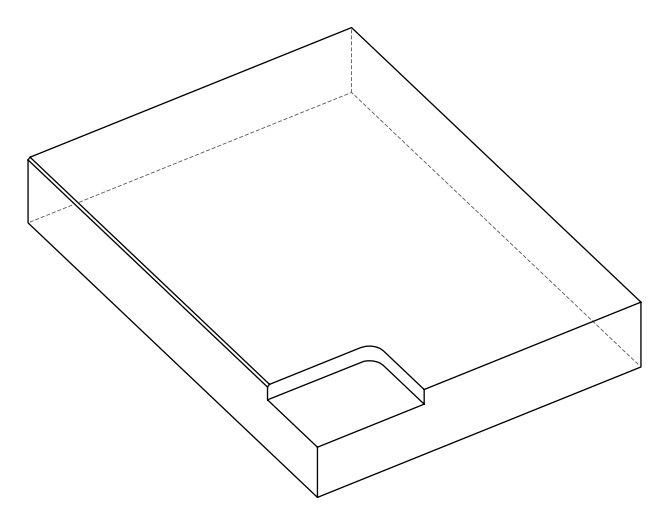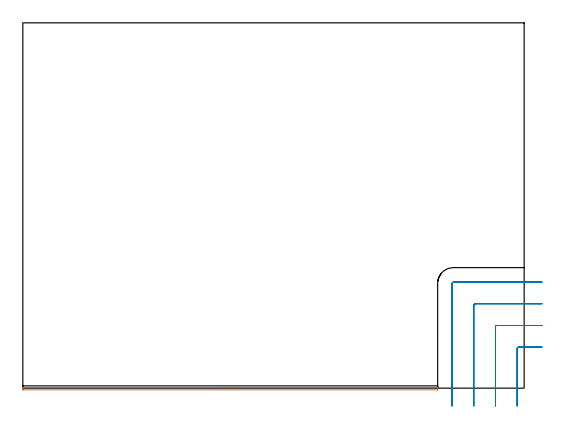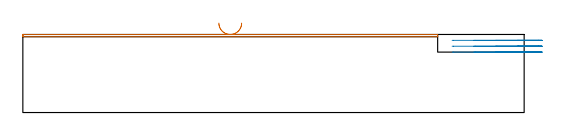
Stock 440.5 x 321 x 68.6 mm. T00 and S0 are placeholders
(PLAN: 2 operations, 1 tool changes, 6.5 min)
(1 AREA_MILL | FG_CHAMFER_SURFACE | UGT0205_001 | 3.06 min | 730 mm3)
(2 MILL_CORNER_NOTCH_RECTANGULAR | CORNER_NOTCH_RECTANGULAR | UGT0201_109 | Follow Part, ap 6.35, ae 75% | 3.43 min | 124107 mm3)
(TOOL UGT0205_001 | Chamfer Mill 20 x 3 x 45 deg. | D20 FL50 Z2)
(TOOL UGT0201_109 | End Mill 25.4 mm | D25.4 FL25 Z2)
(OP 1 AREA_MILL)
G17 G21 G94 G90
T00 M6
G54
G17 G0 G90 X172.25 Y0.5 S1061 M3
G43 Z78.6 H0
G94 G1 X172.288 Z77.728 F250.
X172.402 Z76.863
X172.591 Z76.012
X172.853 Z75.18
X173.187 Z74.374
X173.59 Z73.6
X174.058 Z72.864
X174.59 Z72.172
X175.179 Z71.529
X175.822 Z70.939
X176.514 Z70.408
X177.25 Z69.94
X178.024 Z69.537
X178.83 Z69.203
X179.662 Z68.941
X180.513 Z68.752
X181.378 Z68.638
X182.25 Z68.6
X364.343
X364.49 Y0.505 Z68.595
X364.493 Y0.461 Z68.553
X364.5 Y0.099 Z68.198
Y-0.303 Z67.797
Y-0.944 Z67.151
Y-1.265 Z66.831
X364.498 Y-1.491 Z66.605
X364.339 Y-1.5 Z66.6
X0.44 Y-1.499 Z66.601
X0.161 Y-1.496 Z66.604
X0.002 Y-1.491 Z66.605
X0. Y-1.265 Z66.831
Y-0.944 Z67.151
Y-0.303 Z67.797
Y0.099 Z68.198
X0.007 Y0.461 Z68.553
X0.01 Y0.505 Z68.595
X0.157 Y0.5 Z68.6
X182.25
X183.122 Z68.638
X183.986 Z68.752
X184.838 Z68.941
X185.67 Z69.203
X186.476 Z69.537
X187.25 Z69.94
X187.986 Z70.408
X188.678 Z70.939
X189.321 Z71.529
X189.91 Z72.172
X190.441 Z72.864
X190.91 Z73.6
X191.313 Z74.374
X191.647 Z75.18
X191.909 Z76.012
X192.098 Z76.863
X192.212 Z77.728
X192.25 Z78.6
M5
M2
(OP 2 MILL_CORNER_NOTCH_RECTANGULAR)
G17 G21 G94 G90
T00 M6
G54
G17 G0 G90 X456.2 Y36.05 S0 M3
G43 Z78.6 H0
Z63.433
G94 G1 X453.2 F250.
X435.614 F500.
G3 X434.35 Y34.786 R1.27
G1 Y-12.7
Y-15.7 F250.
G0 Z78.6
X456.2 Y55.1
Z63.433
G1 X453.2
X416.564 F500.
G3 X415.3 Y53.836 R1.27
G1 Y-12.7
Y-15.7 F250.
G0 Z78.6
X456.2 Y74.15
Z63.433
G1 X453.2
X397.514 F500.
G3 X396.25 Y72.886 R1.27
G1 Y-12.7
Y-15.7 F250.
G0 Z78.6
X456.2 Y93.2
Z63.433
G1 X453.2
X378.464 F500.
G3 X377.2 Y91.936 R1.27
G1 Y-12.7
Y-15.7 F250.
G0 Z78.6
X456.2 Y36.05
Z58.267
G1 X453.2
X435.614 F500.
G3 X434.35 Y34.786 R1.27
G1 Y-12.7
Y-15.7 F250.
G0 Z78.6
X456.2 Y55.1
Z58.267
G1 X453.2
X416.564 F500.
G3 X415.3 Y53.836 R1.27
G1 Y-12.7
Y-15.7 F250.
G0 Z78.6
X456.2 Y74.15
Z58.267
G1 X453.2
X397.514 F500.
G3 X396.25 Y72.886 R1.27
G1 Y-12.7
Y-15.7 F250.
G0 Z78.6
X456.2 Y93.2
Z58.267
G1 X453.2
X378.464 F500.
G3 X377.2 Y91.936 R1.27
G1 Y-12.7
Y-15.7 F250.
G0 Z78.6
X456.2 Y36.05
Z53.1
G1 X453.2
X435.614 F500.
G3 X434.35 Y34.786 R1.27
G1 Y-12.7
Y-15.7 F250.
G0 Z78.6
X456.2 Y55.1
Z53.1
G1 X453.2
X416.564 F500.
G3 X415.3 Y53.836 R1.27
G1 Y-12.7
Y-15.7 F250.
G0 Z78.6
X456.2 Y74.15
Z53.1
G1 X453.2
X397.514 F500.
G3 X396.25 Y72.886 R1.27
G1 Y-12.7
Y-15.7 F250.
G0 Z78.6
X456.2 Y93.2
Z53.1
G1 X453.2
X378.464 F500.
G3 X377.2 Y91.936 R1.27
G1 Y-12.7
Y-15.7 F250.
G0 Z78.6
M5
M2
